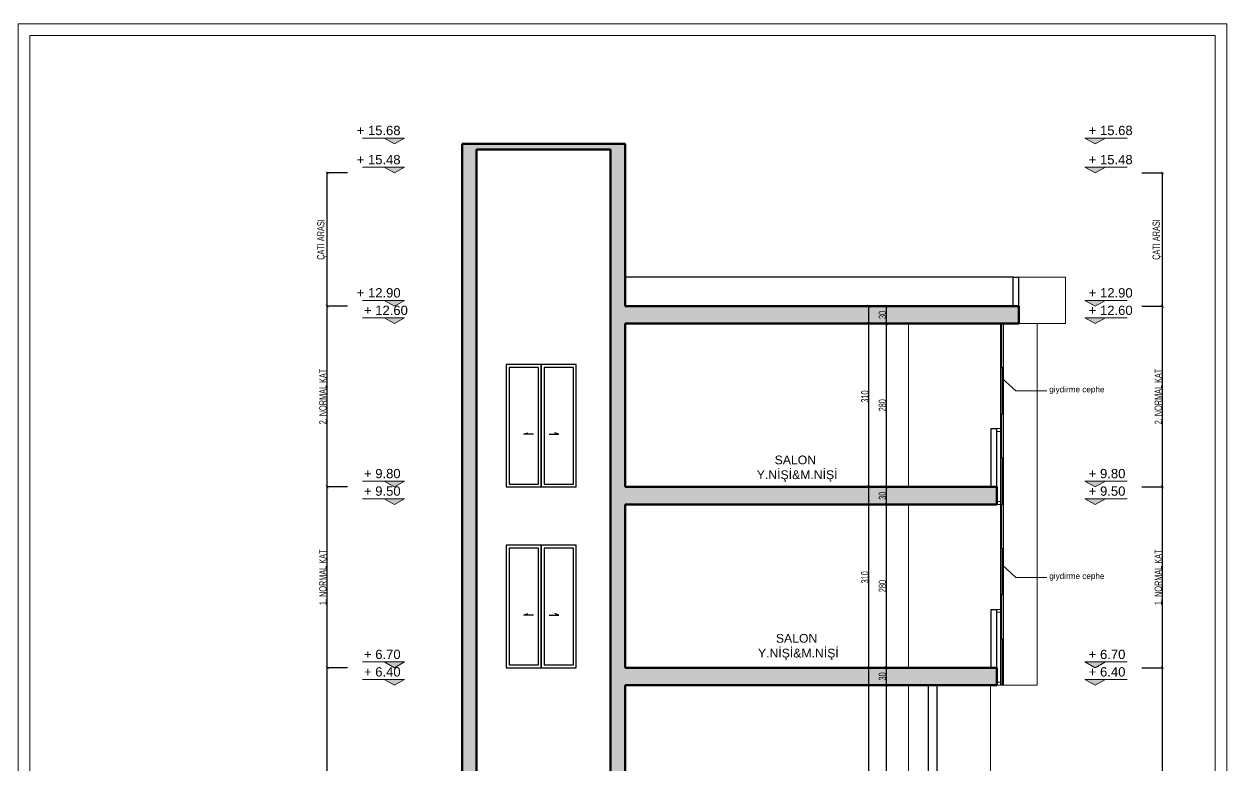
# Model space of a CAD drawing. Header units: millimetres. Extents: x 7519 to 33116, y -1769 to 3101.
# Drawn here: x 24051 to 26104, y 1832 to 3101 of the extents above; entities that cross this region are included whole.
import ezdxf

# ---------------------------------------------------------------- set-up
doc = ezdxf.new("R2010")
doc.units = ezdxf.units.MM
doc.layers.add('1', color=7, linetype='Continuous', true_color=0x4137a0)
for name, color, linetype, lineweight in [('iç ölçü x', 20, 'Continuous', 9), ('KAPI', 42, 'Continuous', 25), ('kesit duvar', 97, 'Continuous', 30), ('kesit ödşleme', 5, 'Continuous', 50)]:
    doc.layers.add(name, color=color, linetype=linetype, lineweight=lineweight)
doc.styles.get("Standard").update_dxf_attribs({"font": 'arial.ttf'})
doc.styles.add('UMUT İÇ ÖLÇÜ YAZISI', font='ARIALN.TTF', dxfattribs={"width": 0.7, "height": 12.5})
doc.dimstyles.new('UMUT İÇ ÖLÇÜ', dxfattribs={"dimtxt": 12.5, "dimasz": 5, "dimexe": 1.25, "dimexo": 0.625, "dimtad": 1, "dimtoh": 1, "dimdec": 0, "dimzin": 12, "dimtxsty": 'UMUT İÇ ÖLÇÜ YAZISI', "dimblk": 'ARCHTICK', "dimcen": 5, "dimclrd": 1, "dimclre": 2, "dimclrt": 3, "dimadec": 0, "dimazin": 0, "dimtfac": 1, "dimtdec": 0, "dimtix": 1, "dimtmove": 0, "dimatfit": 3, "dimldrblk": 'ARCHTICK', "dimfxl": 35, "dimfxlon": 1, "dimtfillclr": 256, "dimarcsym": 0})

# ---------------------------------------------------------------- blocks, each defined once
blk = doc.blocks.new('A$C255917EC')
at = {"layer": 'iç ölçü x'}
h = blk.add_hatch(color=256, dxfattribs=at)
h.dxf.hatch_style = 1
h.paths.add_polyline_path([(0, 0), (43.7, 24.5), (-43.7, 24.5)])
for p, q in [((0, 0), (-43.7, 24.5)), ((-43.7, 24.5), (137.2, 24.5)), ((0, 0), (43.7, 24.5))]:
    blk.add_line(p, q, dxfattribs=at)
blk = doc.blocks.new('_ArchTick')
at = {"color": 0, "linetype": 'ByBlock', "const_width": 0.15}
blk.add_lwpolyline([(-0.5, -0.5), (0.5, 0.5)], dxfattribs=at)
blk = doc.blocks.new('*D328')
at = {"layer": 'Defpoints', "color": 0, "transparency": 16777216}
for p in [(25888.1, 1996.8), (26003.4, 1996.8), (25888.1, 1326.8)]:
    blk.add_point(p, dxfattribs=at)
at = {"layer": 'iç ölçü x', "color": 2, "lineweight": -2, "transparency": 16777216}
for p, q in [((25968.4, 1996.8), (26004.7, 1996.8)), ((25968.4, 1326.8), (26004.7, 1326.8))]:
    blk.add_line(p, q, dxfattribs=at)
at = {"layer": 'iç ölçü x', "color": 1, "lineweight": -2, "transparency": 16777216}
blk.add_line((26003.4, 1326.8), (26003.4, 1996.8), dxfattribs=at)
at = {"layer": 'iç ölçü x', "color": 1, "lineweight": -2, "transparency": 16777216, "xscale": 5, "yscale": 5, "zscale": 5}
for p, rotation in [((26003.4, 1996.8), 90), ((26003.4, 1326.8), 270)]:
    blk.add_blockref('_ArchTick', p, dxfattribs=dict(at, rotation=rotation))
at = {"layer": 'iç ölçü x', "color": 3, "transparency": 16777216, "insert": (25995.2, 1661.8), "char_height": 12.5, "attachment_point": 5, "rotation": 90, "style": 'UMUT İÇ ÖLÇÜ YAZISI'}
blk.add_mtext('ZEMİN KAT', dxfattribs=at)
blk = doc.blocks.new('*D329')
at = {"layer": 'Defpoints', "color": 0, "transparency": 16777216}
for p in [(25888.1, 2306.8), (26003.4, 2306.8), (25888.1, 1996.8)]:
    blk.add_point(p, dxfattribs=at)
at = {"layer": 'iç ölçü x', "color": 2, "lineweight": -2, "transparency": 16777216}
for p, q in [((25968.4, 2306.8), (26004.7, 2306.8)), ((25968.4, 1996.8), (26004.7, 1996.8))]:
    blk.add_line(p, q, dxfattribs=at)
at = {"layer": 'iç ölçü x', "color": 1, "lineweight": -2, "transparency": 16777216}
blk.add_line((26003.4, 1996.8), (26003.4, 2306.8), dxfattribs=at)
at = {"layer": 'iç ölçü x', "color": 1, "lineweight": -2, "transparency": 16777216, "xscale": 5, "yscale": 5, "zscale": 5}
for p, rotation in [((26003.4, 2306.8), 90), ((26003.4, 1996.8), 270)]:
    blk.add_blockref('_ArchTick', p, dxfattribs=dict(at, rotation=rotation))
at = {"layer": 'iç ölçü x', "color": 3, "transparency": 16777216, "insert": (25996.4, 2151.8), "char_height": 12.5, "attachment_point": 5, "rotation": 90, "style": 'UMUT İÇ ÖLÇÜ YAZISI'}
blk.add_mtext('1. NORMAL KAT', dxfattribs=at)
blk = doc.blocks.new('*D330')
at = {"layer": 'Defpoints', "color": 0, "transparency": 16777216}
for p in [(25888.1, 2616.8), (26003.4, 2616.8), (25888.1, 2306.8)]:
    blk.add_point(p, dxfattribs=at)
at = {"layer": 'iç ölçü x', "color": 2, "lineweight": -2, "transparency": 16777216}
for p, q in [((25968.4, 2616.8), (26004.7, 2616.8)), ((25968.4, 2306.8), (26004.7, 2306.8))]:
    blk.add_line(p, q, dxfattribs=at)
at = {"layer": 'iç ölçü x', "color": 1, "lineweight": -2, "transparency": 16777216}
blk.add_line((26003.4, 2306.8), (26003.4, 2616.8), dxfattribs=at)
at = {"layer": 'iç ölçü x', "color": 1, "lineweight": -2, "transparency": 16777216, "xscale": 5, "yscale": 5, "zscale": 5}
for p, rotation in [((26003.4, 2616.8), 90), ((26003.4, 2306.8), 270)]:
    blk.add_blockref('_ArchTick', p, dxfattribs=dict(at, rotation=rotation))
at = {"layer": 'iç ölçü x', "color": 3, "transparency": 16777216, "insert": (25996.4, 2461.8), "char_height": 12.5, "attachment_point": 5, "rotation": 90, "style": 'UMUT İÇ ÖLÇÜ YAZISI'}
blk.add_mtext('2. NORMAL KAT', dxfattribs=at)
blk = doc.blocks.new('*D331')
at = {"layer": 'Defpoints', "color": 0, "transparency": 16777216}
for p in [(25888.1, 2845.2), (26003.4, 2845.2), (25888.1, 2616.8)]:
    blk.add_point(p, dxfattribs=at)
at = {"layer": 'iç ölçü x', "color": 2, "lineweight": -2, "transparency": 16777216}
for p, q in [((25968.4, 2845.2), (26004.7, 2845.2)), ((25968.4, 2616.8), (26004.7, 2616.8))]:
    blk.add_line(p, q, dxfattribs=at)
at = {"layer": 'iç ölçü x', "color": 1, "lineweight": -2, "transparency": 16777216}
blk.add_line((26003.4, 2616.8), (26003.4, 2845.2), dxfattribs=at)
at = {"layer": 'iç ölçü x', "color": 1, "lineweight": -2, "transparency": 16777216, "xscale": 5, "yscale": 5, "zscale": 5}
for p, rotation in [((26003.4, 2845.2), 90), ((26003.4, 2616.8), 270)]:
    blk.add_blockref('_ArchTick', p, dxfattribs=dict(at, rotation=rotation))
at = {"layer": 'iç ölçü x', "color": 3, "transparency": 16777216, "insert": (25994.7, 2731), "char_height": 12.5, "attachment_point": 5, "rotation": 90, "style": 'UMUT İÇ ÖLÇÜ YAZISI'}
blk.add_mtext('ÇATI ARASI ', dxfattribs=at)
blk = doc.blocks.new('*D343')
at = {"layer": 'Defpoints', "color": 0, "transparency": 16777216}
for p in [(24570.6, 1996.8), (24686, 1996.8), (24686, 1326.8)]:
    blk.add_point(p, dxfattribs=at)
at = {"layer": 'iç ölçü x', "color": 2, "lineweight": -2, "transparency": 16777216}
for p, q in [((24605.6, 1996.8), (24569.4, 1996.8)), ((24605.6, 1326.8), (24569.4, 1326.8))]:
    blk.add_line(p, q, dxfattribs=at)
at = {"layer": 'iç ölçü x', "color": 1, "lineweight": -2, "transparency": 16777216}
blk.add_line((24570.6, 1326.8), (24570.6, 1996.8), dxfattribs=at)
at = {"layer": 'iç ölçü x', "color": 1, "lineweight": -2, "transparency": 16777216, "xscale": 5, "yscale": 5, "zscale": 5}
for p, rotation in [((24570.6, 1996.8), 90), ((24570.6, 1326.8), 270)]:
    blk.add_blockref('_ArchTick', p, dxfattribs=dict(at, rotation=rotation))
at = {"layer": 'iç ölçü x', "color": 3, "transparency": 16777216, "insert": (24562.3, 1661.8), "char_height": 12.5, "attachment_point": 5, "rotation": 90, "style": 'UMUT İÇ ÖLÇÜ YAZISI'}
blk.add_mtext('ZEMİN KAT', dxfattribs=at)
blk = doc.blocks.new('*D344')
at = {"layer": 'Defpoints', "color": 0, "transparency": 16777216}
for p in [(24570.6, 2306.8), (24686, 2306.8), (24686, 1996.8)]:
    blk.add_point(p, dxfattribs=at)
at = {"layer": 'iç ölçü x', "color": 2, "lineweight": -2, "transparency": 16777216}
for p, q in [((24605.6, 2306.8), (24569.4, 2306.8)), ((24605.6, 1996.8), (24569.4, 1996.8))]:
    blk.add_line(p, q, dxfattribs=at)
at = {"layer": 'iç ölçü x', "color": 1, "lineweight": -2, "transparency": 16777216}
blk.add_line((24570.6, 1996.8), (24570.6, 2306.8), dxfattribs=at)
at = {"layer": 'iç ölçü x', "color": 1, "lineweight": -2, "transparency": 16777216, "xscale": 5, "yscale": 5, "zscale": 5}
for p, rotation in [((24570.6, 2306.8), 90), ((24570.6, 1996.8), 270)]:
    blk.add_blockref('_ArchTick', p, dxfattribs=dict(at, rotation=rotation))
at = {"layer": 'iç ölçü x', "color": 3, "transparency": 16777216, "insert": (24563.5, 2151.8), "char_height": 12.5, "attachment_point": 5, "rotation": 90, "style": 'UMUT İÇ ÖLÇÜ YAZISI'}
blk.add_mtext('1. NORMAL KAT', dxfattribs=at)
blk = doc.blocks.new('*D345')
at = {"layer": 'Defpoints', "color": 0, "transparency": 16777216}
for p in [(24570.6, 2616.8), (24686, 2616.8), (24686, 2306.8)]:
    blk.add_point(p, dxfattribs=at)
at = {"layer": 'iç ölçü x', "color": 2, "lineweight": -2, "transparency": 16777216}
for p, q in [((24605.6, 2616.8), (24569.4, 2616.8)), ((24605.6, 2306.8), (24569.4, 2306.8))]:
    blk.add_line(p, q, dxfattribs=at)
at = {"layer": 'iç ölçü x', "color": 1, "lineweight": -2, "transparency": 16777216}
blk.add_line((24570.6, 2306.8), (24570.6, 2616.8), dxfattribs=at)
at = {"layer": 'iç ölçü x', "color": 1, "lineweight": -2, "transparency": 16777216, "xscale": 5, "yscale": 5, "zscale": 5}
for p, rotation in [((24570.6, 2616.8), 90), ((24570.6, 2306.8), 270)]:
    blk.add_blockref('_ArchTick', p, dxfattribs=dict(at, rotation=rotation))
at = {"layer": 'iç ölçü x', "color": 3, "transparency": 16777216, "insert": (24563.5, 2461.8), "char_height": 12.5, "attachment_point": 5, "rotation": 90, "style": 'UMUT İÇ ÖLÇÜ YAZISI'}
blk.add_mtext('2. NORMAL KAT', dxfattribs=at)
blk = doc.blocks.new('*D346')
at = {"layer": 'Defpoints', "color": 0, "transparency": 16777216}
for p in [(24570.6, 2845.2), (24686, 2845.2), (24686, 2616.8)]:
    blk.add_point(p, dxfattribs=at)
at = {"layer": 'iç ölçü x', "color": 2, "lineweight": -2, "transparency": 16777216}
for p, q in [((24605.6, 2845.2), (24569.4, 2845.2)), ((24605.6, 2616.8), (24569.4, 2616.8))]:
    blk.add_line(p, q, dxfattribs=at)
at = {"layer": 'iç ölçü x', "color": 1, "lineweight": -2, "transparency": 16777216}
blk.add_line((24570.6, 2616.8), (24570.6, 2845.2), dxfattribs=at)
at = {"layer": 'iç ölçü x', "color": 1, "lineweight": -2, "transparency": 16777216, "xscale": 5, "yscale": 5, "zscale": 5}
for p, rotation in [((24570.6, 2845.2), 90), ((24570.6, 2616.8), 270)]:
    blk.add_blockref('_ArchTick', p, dxfattribs=dict(at, rotation=rotation))
at = {"layer": 'iç ölçü x', "color": 3, "transparency": 16777216, "insert": (24561.8, 2731), "char_height": 12.5, "attachment_point": 5, "rotation": 90, "style": 'UMUT İÇ ÖLÇÜ YAZISI'}
blk.add_mtext('ÇATI ARASI ', dxfattribs=at)
blk = doc.blocks.new('*D481')
at = {"layer": 'Defpoints', "color": 0, "transparency": 16777216}
for p in [(25530.1, 1966.8), (25567.8, 1966.8), (25567.8, 1326.8)]:
    blk.add_point(p, dxfattribs=at)
at = {"layer": 'iç ölçü x', "color": 2, "lineweight": -2, "transparency": 16777216}
for p, q in [((25565.1, 1966.8), (25528.9, 1966.8)), ((25565.1, 1326.8), (25528.9, 1326.8))]:
    blk.add_line(p, q, dxfattribs=at)
at = {"layer": 'iç ölçü x', "color": 1, "lineweight": -2, "transparency": 16777216}
blk.add_line((25530.1, 1326.8), (25530.1, 1966.8), dxfattribs=at)
at = {"layer": 'iç ölçü x', "color": 1, "lineweight": -2, "transparency": 16777216, "xscale": 5, "yscale": 5, "zscale": 5}
for p, rotation in [((25530.1, 1966.8), 90), ((25530.1, 1326.8), 270)]:
    blk.add_blockref('_ArchTick', p, dxfattribs=dict(at, rotation=rotation))
at = {"layer": 'iç ölçü x', "color": 3, "transparency": 16777216, "insert": (25523.1, 1646.8), "char_height": 12.5, "attachment_point": 5, "rotation": 90, "style": 'UMUT İÇ ÖLÇÜ YAZISI'}
blk.add_mtext('640', dxfattribs=at)
blk = doc.blocks.new('*D482')
at = {"layer": 'Defpoints', "color": 0, "transparency": 16777216}
for p in [(25530.1, 1996.8), (25567.8, 1996.8), (25567.8, 1966.8)]:
    blk.add_point(p, dxfattribs=at)
at = {"layer": 'iç ölçü x', "color": 2, "lineweight": -2, "transparency": 16777216}
for p, q in [((25565.1, 1996.8), (25528.9, 1996.8)), ((25565.1, 1966.8), (25528.9, 1966.8))]:
    blk.add_line(p, q, dxfattribs=at)
at = {"layer": 'iç ölçü x', "color": 1, "lineweight": -2, "transparency": 16777216}
blk.add_line((25530.1, 1966.8), (25530.1, 1996.8), dxfattribs=at)
at = {"layer": 'iç ölçü x', "color": 1, "lineweight": -2, "transparency": 16777216, "xscale": 5, "yscale": 5, "zscale": 5}
for p, rotation in [((25530.1, 1996.8), 90), ((25530.1, 1966.8), 270)]:
    blk.add_blockref('_ArchTick', p, dxfattribs=dict(at, rotation=rotation))
at = {"layer": 'iç ölçü x', "color": 3, "transparency": 16777216, "insert": (25523.1, 1981.8), "char_height": 12.5, "attachment_point": 5, "rotation": 90, "style": 'UMUT İÇ ÖLÇÜ YAZISI'}
blk.add_mtext('30', dxfattribs=at)
blk = doc.blocks.new('*D483')
at = {"layer": 'Defpoints', "color": 0, "transparency": 16777216}
for p in [(25530.1, 2276.8), (25567.8, 2276.8), (25567.8, 1996.8)]:
    blk.add_point(p, dxfattribs=at)
at = {"layer": 'iç ölçü x', "color": 2, "lineweight": -2, "transparency": 16777216}
for p, q in [((25565.1, 2276.8), (25528.9, 2276.8)), ((25565.1, 1996.8), (25528.9, 1996.8))]:
    blk.add_line(p, q, dxfattribs=at)
at = {"layer": 'iç ölçü x', "color": 1, "lineweight": -2, "transparency": 16777216}
blk.add_line((25530.1, 1996.8), (25530.1, 2276.8), dxfattribs=at)
at = {"layer": 'iç ölçü x', "color": 1, "lineweight": -2, "transparency": 16777216, "xscale": 5, "yscale": 5, "zscale": 5}
for p, rotation in [((25530.1, 2276.8), 90), ((25530.1, 1996.8), 270)]:
    blk.add_blockref('_ArchTick', p, dxfattribs=dict(at, rotation=rotation))
at = {"layer": 'iç ölçü x', "color": 3, "transparency": 16777216, "insert": (25523.1, 2136.8), "char_height": 12.5, "attachment_point": 5, "rotation": 90, "style": 'UMUT İÇ ÖLÇÜ YAZISI'}
blk.add_mtext('280', dxfattribs=at)
blk = doc.blocks.new('*D484')
at = {"layer": 'Defpoints', "color": 0, "transparency": 16777216}
for p in [(25530.1, 2306.8), (25567.8, 2306.8), (25567.8, 2276.8)]:
    blk.add_point(p, dxfattribs=at)
at = {"layer": 'iç ölçü x', "color": 2, "lineweight": -2, "transparency": 16777216}
for p, q in [((25565.1, 2306.8), (25528.9, 2306.8)), ((25565.1, 2276.8), (25528.9, 2276.8))]:
    blk.add_line(p, q, dxfattribs=at)
at = {"layer": 'iç ölçü x', "color": 1, "lineweight": -2, "transparency": 16777216}
blk.add_line((25530.1, 2276.8), (25530.1, 2306.8), dxfattribs=at)
at = {"layer": 'iç ölçü x', "color": 1, "lineweight": -2, "transparency": 16777216, "xscale": 5, "yscale": 5, "zscale": 5}
for p, rotation in [((25530.1, 2306.8), 90), ((25530.1, 2276.8), 270)]:
    blk.add_blockref('_ArchTick', p, dxfattribs=dict(at, rotation=rotation))
at = {"layer": 'iç ölçü x', "color": 3, "transparency": 16777216, "insert": (25523.1, 2291.8), "char_height": 12.5, "attachment_point": 5, "rotation": 90, "style": 'UMUT İÇ ÖLÇÜ YAZISI'}
blk.add_mtext('30', dxfattribs=at)
blk = doc.blocks.new('*D485')
at = {"layer": 'Defpoints', "color": 0, "transparency": 16777216}
for p in [(25530.1, 2586.8), (25567.8, 2586.8), (25567.8, 2306.8)]:
    blk.add_point(p, dxfattribs=at)
at = {"layer": 'iç ölçü x', "color": 2, "lineweight": -2, "transparency": 16777216}
for p, q in [((25565.1, 2586.8), (25528.9, 2586.8)), ((25565.1, 2306.8), (25528.9, 2306.8))]:
    blk.add_line(p, q, dxfattribs=at)
at = {"layer": 'iç ölçü x', "color": 1, "lineweight": -2, "transparency": 16777216}
blk.add_line((25530.1, 2306.8), (25530.1, 2586.8), dxfattribs=at)
at = {"layer": 'iç ölçü x', "color": 1, "lineweight": -2, "transparency": 16777216, "xscale": 5, "yscale": 5, "zscale": 5}
for p, rotation in [((25530.1, 2586.8), 90), ((25530.1, 2306.8), 270)]:
    blk.add_blockref('_ArchTick', p, dxfattribs=dict(at, rotation=rotation))
at = {"layer": 'iç ölçü x', "color": 3, "transparency": 16777216, "insert": (25523.1, 2446.8), "char_height": 12.5, "attachment_point": 5, "rotation": 90, "style": 'UMUT İÇ ÖLÇÜ YAZISI'}
blk.add_mtext('280', dxfattribs=at)
blk = doc.blocks.new('*D486')
at = {"layer": 'Defpoints', "color": 0, "transparency": 16777216}
for p in [(25530.1, 2616.8), (25564.2, 2616.8), (25567.8, 2586.8)]:
    blk.add_point(p, dxfattribs=at)
at = {"layer": 'iç ölçü x', "color": 2, "lineweight": -2, "transparency": 16777216}
for p, q in [((25563.6, 2616.8), (25528.9, 2616.8)), ((25565.1, 2586.8), (25528.9, 2586.8))]:
    blk.add_line(p, q, dxfattribs=at)
at = {"layer": 'iç ölçü x', "color": 1, "lineweight": -2, "transparency": 16777216}
blk.add_line((25530.1, 2586.8), (25530.1, 2616.8), dxfattribs=at)
at = {"layer": 'iç ölçü x', "color": 1, "lineweight": -2, "transparency": 16777216, "xscale": 5, "yscale": 5, "zscale": 5}
for p, rotation in [((25530.1, 2616.8), 90), ((25530.1, 2586.8), 270)]:
    blk.add_blockref('_ArchTick', p, dxfattribs=dict(at, rotation=rotation))
at = {"layer": 'iç ölçü x', "color": 3, "transparency": 16777216, "insert": (25523.1, 2601.8), "char_height": 12.5, "attachment_point": 5, "rotation": 90, "style": 'UMUT İÇ ÖLÇÜ YAZISI'}
blk.add_mtext('30', dxfattribs=at)
blk = doc.blocks.new('*D488')
at = {"layer": 'Defpoints', "color": 0, "transparency": 16777216}
for p in [(25500.1, 1996.8), (25514.7, 1996.8), (25520.8, 1326.8)]:
    blk.add_point(p, dxfattribs=at)
at = {"layer": 'iç ölçü x', "color": 2, "lineweight": -2, "transparency": 16777216}
for p, q in [((25514, 1996.8), (25498.9, 1996.8)), ((25520.1, 1326.8), (25498.9, 1326.8))]:
    blk.add_line(p, q, dxfattribs=at)
at = {"layer": 'iç ölçü x', "color": 1, "lineweight": -2, "transparency": 16777216}
blk.add_line((25500.1, 1326.8), (25500.1, 1996.8), dxfattribs=at)
at = {"layer": 'iç ölçü x', "color": 1, "lineweight": -2, "transparency": 16777216, "xscale": 5, "yscale": 5, "zscale": 5}
for p, rotation in [((25500.1, 1996.8), 90), ((25500.1, 1326.8), 270)]:
    blk.add_blockref('_ArchTick', p, dxfattribs=dict(at, rotation=rotation))
at = {"layer": 'iç ölçü x', "color": 3, "transparency": 16777216, "insert": (25493.1, 1661.8), "char_height": 12.5, "attachment_point": 5, "rotation": 90, "style": 'UMUT İÇ ÖLÇÜ YAZISI'}
blk.add_mtext('670', dxfattribs=at)
blk = doc.blocks.new('*D489')
at = {"layer": 'Defpoints', "color": 0, "transparency": 16777216}
for p in [(25500.1, 2306.8), (25520.5, 2306.8), (25514.7, 1996.8)]:
    blk.add_point(p, dxfattribs=at)
at = {"layer": 'iç ölçü x', "color": 2, "lineweight": -2, "transparency": 16777216}
for p, q in [((25519.9, 2306.8), (25498.9, 2306.8)), ((25514, 1996.8), (25498.9, 1996.8))]:
    blk.add_line(p, q, dxfattribs=at)
at = {"layer": 'iç ölçü x', "color": 1, "lineweight": -2, "transparency": 16777216}
blk.add_line((25500.1, 1996.8), (25500.1, 2306.8), dxfattribs=at)
at = {"layer": 'iç ölçü x', "color": 1, "lineweight": -2, "transparency": 16777216, "xscale": 5, "yscale": 5, "zscale": 5}
for p, rotation in [((25500.1, 2306.8), 90), ((25500.1, 1996.8), 270)]:
    blk.add_blockref('_ArchTick', p, dxfattribs=dict(at, rotation=rotation))
at = {"layer": 'iç ölçü x', "color": 3, "transparency": 16777216, "insert": (25493.1, 2151.8), "char_height": 12.5, "attachment_point": 5, "rotation": 90, "style": 'UMUT İÇ ÖLÇÜ YAZISI'}
blk.add_mtext('310', dxfattribs=at)
blk = doc.blocks.new('*D490')
at = {"layer": 'Defpoints', "color": 0, "transparency": 16777216}
for p in [(25500.1, 2616.8), (25503.8, 2616.8), (25520.5, 2306.8)]:
    blk.add_point(p, dxfattribs=at)
at = {"layer": 'iç ölçü x', "color": 2, "lineweight": -2, "transparency": 16777216}
for p, q in [((25503.2, 2616.8), (25498.9, 2616.8)), ((25519.9, 2306.8), (25498.9, 2306.8))]:
    blk.add_line(p, q, dxfattribs=at)
at = {"layer": 'iç ölçü x', "color": 1, "lineweight": -2, "transparency": 16777216}
blk.add_line((25500.1, 2306.8), (25500.1, 2616.8), dxfattribs=at)
at = {"layer": 'iç ölçü x', "color": 1, "lineweight": -2, "transparency": 16777216, "xscale": 5, "yscale": 5, "zscale": 5}
for p, rotation in [((25500.1, 2616.8), 90), ((25500.1, 2306.8), 270)]:
    blk.add_blockref('_ArchTick', p, dxfattribs=dict(at, rotation=rotation))
at = {"layer": 'iç ölçü x', "color": 3, "transparency": 16777216, "insert": (25493.1, 2461.8), "char_height": 12.5, "attachment_point": 5, "rotation": 90, "style": 'UMUT İÇ ÖLÇÜ YAZISI'}
blk.add_mtext('310', dxfattribs=at)

msp = doc.modelspace()

# ---------------------------------------------------------------- hatches: boundary and pattern name
at = {"layer": '1'}
h = msp.add_hatch(dxfattribs=at)
h.set_pattern_fill('ANSI33', color=256)
h.set_pattern_definition([(45, (-20204.8364, 0), (-4.4901281, 4.4901281), []), (45, (-20200.346, 0), (-4.4901281, 4.4901281), [3.175, -1.5875])])
h.paths.add_polyline_path([(25617.289, 1296.767), (25617.289, 1326.767), (25082.011, 1326.767), (25082.011, 1966.767), (25719.506, 1966.767), (25719.506, 1971.767), (25719.506, 1996.767), (25082.011, 1996.767), (25082.011, 2276.767), (25719.506, 2276.767), (25719.506, 2306.767), (25082.011, 2306.767), (25082.011, 2586.767), (25757.289, 2586.767), (25757.289, 2616.767), (25082.011, 2616.767), (25082.011, 2895.205), (24802.011, 2895.205), (24802.011, 2616.767), (24802.011, 1276.767), (24303.842, 1276.767), (24303.842, 896.767), (24802.011, 896.767), (24802.011, 781.767), (25082.011, 781.767), (25082.011, 896.767), (25617.289, 896.767)])
h.paths.add_polyline_path([(25082.011, 956.767), (25082.011, 1296.767), (25597.289, 1296.767), (25597.289, 956.767)], flags=16)
h.paths.add_polyline_path([(25057.011, 806.767), (24827.011, 806.767), (24827.011, 2616.767), (24827.011, 2885.205), (25057.011, 2885.205), (25057.011, 2616.767)], flags=16)
h.paths.add_polyline_path([(24997.991, 956.767), (24937.989, 956.767), (24877.986, 956.767), (24877.986, 1166.767), (24937.989, 1166.767), (24997.991, 1166.767)], flags=0)
h.paths.add_polyline_path([(24992.991, 961.767), (24942.989, 961.767), (24942.989, 1161.767), (24992.991, 1161.767)], flags=0)
h.paths.add_polyline_path([(24932.989, 961.767), (24882.986, 961.767), (24882.986, 1161.767), (24932.989, 1161.767)], flags=0)
h.paths.add_polyline_path([(24802.011, 956.767), (24329.304, 956.767), (24329.304, 1246.767), (24802.011, 1246.767)], flags=16)
h.paths.add_polyline_path([(24703.449, 966.554), (24685.978, 956.767), (24668.507, 966.554)], flags=0)
h.paths.add_polyline_path([(24997.991, 1416.767), (24937.989, 1416.767), (24877.986, 1416.767), (24877.986, 1626.767), (24937.989, 1626.767), (24997.991, 1626.767)], flags=0)
h.paths.add_polyline_path([(24992.991, 1421.767), (24942.989, 1421.767), (24942.989, 1621.767), (24992.991, 1621.767)], flags=0)
h.paths.add_polyline_path([(24932.989, 1421.767), (24882.986, 1421.767), (24882.986, 1621.767), (24932.989, 1621.767)], flags=0)
h.paths.add_polyline_path([(24997.991, 1996.767), (24937.989, 1996.767), (24877.986, 1996.767), (24877.986, 2206.767), (24937.989, 2206.767), (24997.991, 2206.767)], flags=0)
h.paths.add_polyline_path([(24992.991, 2001.767), (24942.989, 2001.767), (24942.989, 2201.767), (24992.991, 2201.767)], flags=0)
h.paths.add_polyline_path([(24932.989, 2001.767), (24882.986, 2001.767), (24882.986, 2201.767), (24932.989, 2201.767)], flags=0)
h.paths.add_polyline_path([(24997.991, 2306.767), (24937.989, 2306.767), (24877.986, 2306.767), (24877.986, 2516.767), (24937.989, 2516.767), (24997.991, 2516.767)], flags=0)
h.paths.add_polyline_path([(24992.991, 2311.767), (24942.989, 2311.767), (24942.989, 2511.767), (24992.991, 2511.767)], flags=0)
h.paths.add_polyline_path([(24932.989, 2311.767), (24882.986, 2311.767), (24882.986, 2511.767), (24932.989, 2511.767)], flags=0)
h.paths.add_polyline_path([(24576.563, 1104.955), (24576.563, 1178.024), (24550.539, 1178.024), (24550.539, 1104.955)], flags=8)
h.paths.add_polyline_path([(25536.07, 2593.115), (25536.07, 2610.515), (25510.047, 2610.515), (25510.047, 2593.115)], flags=24)
h.paths.add_polyline_path([(25536.07, 2283.115), (25536.07, 2300.515), (25510.047, 2300.515), (25510.047, 2283.115)], flags=24)
h.paths.add_polyline_path([(25536.07, 1973.115), (25536.07, 1990.515), (25510.047, 1990.515), (25510.047, 1973.115)], flags=24)
h.paths.add_polyline_path([(25536.07, 1115.328), (25536.07, 1138.302), (25510.047, 1138.302), (25510.047, 1115.328)], flags=8)
h.paths.add_polyline_path([(25536.07, 1303.115), (25536.07, 1320.515), (25510.047, 1320.515), (25510.047, 1303.115)], flags=24)
h.paths.add_polyline_path([(25506.07, 1130.328), (25506.07, 1153.302), (25480.047, 1153.302), (25480.047, 1130.328)], flags=8)
h.paths.add_polyline_path([(24838.521, 819.476), (25043.313, 819.476), (25043.313, 846.887), (24838.521, 846.887)], flags=8)
h.paths.add_polyline_path([(24634.839, 961.696), (24760.875, 961.696), (24760.875, 993.161), (24634.839, 993.161)], flags=8)

# ---------------------------------------------------------------- linework, layer by layer
at = {"layer": 'iç ölçü x'}
for p, q in [((25757.289, 2666.767), (25837.289, 2666.767)), ((25837.289, 2666.767), (25837.289, 2586.767)), ((25567.781, 2586.767), (25567.781, 2306.767)), ((25725.615, 2276.767), (25725.615, 2586.767)), ((25727.115, 2511.405), (25727.115, 2586.767)), ((25728.115, 2431.767), (25728.115, 2586.767)), ((25730.615, 2586.767), (25730.615, 2276.767)), ((25837.289, 2586.767), (25757.289, 2586.767)), ((25788.398, 2276.767), (25788.398, 2586.767)), ((25725.615, 2511.405), (25730.615, 2511.405)), ((25729.115, 2431.767), (25729.115, 2511.405)), ((25728.115, 2493.511), (25751.87, 2471.486)), ((25751.87, 2471.486), (25804.941, 2471.486)), ((25725.615, 2431.767), (25730.615, 2431.767)), ((25727.115, 2356.405), (25727.115, 2431.767)), ((25728.115, 2276.767), (25728.115, 2431.767)), ((25719.506, 2406.767), (25725.615, 2406.767)), ((25719.506, 2401.767), (25725.615, 2401.767)), ((25725.615, 2356.405), (25730.615, 2356.405)), ((25729.115, 2276.767), (25729.115, 2356.405)), ((25788.398, 1966.767), (25788.398, 2306.767)), ((25719.506, 2281.767), (25725.615, 2281.767)), ((25567.781, 2276.767), (25567.781, 1996.767)), ((25719.506, 2276.767), (25725.615, 2276.767)), ((25725.615, 1966.767), (25725.615, 2276.767)), ((25727.115, 2201.405), (25727.115, 2276.767)), ((25727.115, 2276.767), (25729.115, 2276.767)), ((25728.115, 2121.767), (25728.115, 2276.767)), ((25730.615, 2276.767), (25730.615, 1966.767)), ((25725.615, 2201.405), (25730.615, 2201.405)), ((25729.115, 2121.767), (25729.115, 2201.405)), ((25728.115, 2173.511), (25751.87, 2151.486)), ((25751.87, 2151.486), (25804.941, 2151.486)), ((25725.615, 2121.767), (25730.615, 2121.767)), ((25727.115, 2046.405), (25727.115, 2121.767)), ((25728.115, 1966.767), (25728.115, 2121.767)), ((25719.506, 2096.767), (25725.615, 2096.767)), ((25719.506, 2091.767), (25725.615, 2091.767)), ((25725.615, 2046.405), (25730.615, 2046.405)), ((25729.115, 1966.767), (25729.115, 2046.405)), ((25719.506, 1971.767), (25725.615, 1971.767)), ((25567.781, 1966.767), (25567.781, 1326.767)), ((25708.398, 1326.767), (25708.398, 1966.767)), ((25719.506, 1966.767), (25725.615, 1966.767)), ((25719.506, 1966.767), (25788.398, 1966.767))]:
    msp.add_line(p, q, dxfattribs=at)
for points in [[(24040.612, 684.072), (26114.007, 684.072), (26114.007, 3100.74), (24040.612, 3100.74)], [(24060.612, 704.072), (26094.007, 704.072), (26094.007, 3080.74), (24060.612, 3080.74)]]:
    msp.add_lwpolyline(points, close=True, dxfattribs=at)
at = {"layer": 'KAPI'}
for p, q in [((24937.989, 2516.767), (24937.989, 2306.767)), ((24908.153, 2397.007), (24915.009, 2399.743)), ((24924.435, 2397.007), (24908.153, 2397.007)), ((24951.542, 2397.007), (24967.825, 2397.007)), ((24967.825, 2397.007), (24960.969, 2399.743)), ((24937.989, 2206.767), (24937.989, 1996.767)), ((24908.153, 2087.007), (24915.009, 2089.743)), ((24924.435, 2087.007), (24908.153, 2087.007)), ((24951.542, 2087.007), (24967.825, 2087.007)), ((24967.825, 2087.007), (24960.969, 2089.743))]:
    msp.add_line(p, q, dxfattribs=at)
for points in [[(24937.989, 2516.767), (24877.986, 2516.767), (24877.986, 2306.767), (24937.989, 2306.767)], [(24932.989, 2511.767), (24882.986, 2511.767), (24882.986, 2311.767), (24932.989, 2311.767)], [(24997.991, 2516.767), (24937.989, 2516.767), (24937.989, 2306.767), (24997.991, 2306.767)], [(24992.991, 2511.767), (24942.989, 2511.767), (24942.989, 2311.767), (24992.991, 2311.767)], [(24937.989, 2206.767), (24877.986, 2206.767), (24877.986, 1996.767), (24937.989, 1996.767)], [(24932.989, 2201.767), (24882.986, 2201.767), (24882.986, 2001.767), (24932.989, 2001.767)], [(24997.991, 2206.767), (24937.989, 2206.767), (24937.989, 1996.767), (24997.991, 1996.767)], [(24992.991, 2201.767), (24942.989, 2201.767), (24942.989, 2001.767), (24992.991, 2001.767)]]:
    msp.add_lwpolyline(points, close=True, dxfattribs=at)
at = {"layer": 'kesit duvar'}
for p, q in [((25747.289, 2666.767), (25082.011, 2666.767)), ((25747.289, 2666.767), (25757.289, 2666.767)), ((25747.289, 2616.767), (25747.289, 2666.767)), ((25757.289, 2616.767), (25757.289, 2666.767)), ((25709.506, 2406.767), (25719.506, 2406.767)), ((25709.506, 2306.767), (25709.506, 2406.767)), ((25719.506, 2306.767), (25719.506, 2406.767)), ((25709.506, 2096.767), (25719.506, 2096.767)), ((25709.506, 1996.767), (25709.506, 2096.767)), ((25719.506, 1996.767), (25719.506, 2096.767)), ((25602.289, 1726.767), (25602.289, 1966.767)), ((25617.289, 1726.767), (25617.289, 1966.767))]:
    msp.add_line(p, q, dxfattribs=at)
at = {"layer": 'kesit ödşleme'}
for p, q in [((24802.011, 2895.205), (24802.011, 2616.767)), ((24802.011, 2895.205), (25082.011, 2895.205)), ((24827.011, 2885.205), (24827.011, 2616.767)), ((24827.011, 2885.205), (25057.011, 2885.205)), ((25057.011, 2885.205), (25057.011, 2616.767)), ((25082.011, 2895.205), (25082.011, 2616.767)), ((24802.011, 1276.767), (24802.011, 2616.767)), ((24827.011, 806.767), (24827.011, 2616.767)), ((25057.011, 806.767), (25057.011, 2616.767)), ((25082.011, 2616.767), (25757.289, 2616.767)), ((25757.289, 2586.767), (25757.289, 2616.767)), ((25082.011, 2586.767), (25757.289, 2586.767)), ((25082.011, 2306.767), (25082.011, 2586.767)), ((25082.011, 2306.767), (25719.506, 2306.767)), ((25719.506, 2276.767), (25719.506, 2306.767)), ((25082.011, 2276.767), (25719.506, 2276.767)), ((25082.011, 1996.767), (25082.011, 2276.767)), ((25082.011, 1996.767), (25719.506, 1996.767)), ((25719.506, 1966.767), (25719.506, 1996.767)), ((25082.011, 1966.767), (25719.506, 1966.767)), ((25082.011, 1326.767), (25082.011, 1966.767))]:
    msp.add_line(p, q, dxfattribs=at)

# ---------------------------------------------------------------- block references
at = {"layer": 'iç ölçü x', "yscale": 0.4, "zscale": 0.4}
for p, xscale in [((24685.978, 2895.205), -0.4), ((25888.07, 2895.205), 0.4), ((24685.978, 2845.205), -0.4), ((25888.07, 2845.205), 0.4), ((24685.978, 2616.767), -0.4), ((25888.07, 2616.767), 0.4), ((24685.978, 2586.767), -0.4), ((25888.07, 2586.767), 0.4), ((24685.978, 2306.767), -0.4), ((25888.07, 2306.767), 0.4), ((24685.978, 2276.767), -0.4), ((25888.07, 2276.767), 0.4), ((24685.978, 1996.767), -0.4), ((25888.07, 1996.767), 0.4), ((24685.978, 1966.767), -0.4), ((25888.07, 1966.767), 0.4)]:
    msp.add_blockref('A$C255917EC', p, dxfattribs=dict(at, xscale=xscale))

# ---------------------------------------------------------------- texts
for s, p in [('SALON', (25338.303, 2345.558)), ('Y.NİŞİ&M.NİŞİ', (25307.629, 2320.214)), ('SALON', (25340.386, 2039.643)), ('Y.NİŞİ&M.NİŞİ', (25309.711, 2014.3))]:
    msp.add_text(s, height=15).set_placement(p)
at = {"layer": 'iç ölçü x'}
for s, height, p in [('+ 15.68', 16, (24621.42, 2910.082)), ('+ 15.68', 16, (25877.169, 2910.082)), ('+ 15.48', 16, (24621.42, 2860.082)), ('+ 15.48', 16, (25877.169, 2860.082)), ('+ 12.90', 16, (24621.508, 2631.644)), ('+ 12.90', 16, (25877.169, 2631.644)), ('+ 12.60', 16, (24633.939, 2601.644)), ('+ 12.60', 16, (25877.169, 2601.644)), ('giydirme cephe', 10, (25809.334, 2469.01)), ('+ 9.80', 16, (24633.939, 2321.644)), ('+ 9.80', 16, (25877.169, 2321.644)), ('+ 9.50', 16, (24633.939, 2291.644)), ('+ 9.50', 16, (25877.169, 2291.644)), ('giydirme cephe', 10, (25809.334, 2149.01)), ('+ 6.70', 16, (24633.939, 2011.644)), ('+ 6.70', 16, (25877.169, 2011.644)), ('+ 6.40', 16, (24633.939, 1981.644)), ('+ 6.40', 16, (25877.169, 1981.644))]:
    msp.add_text(s, height=height, dxfattribs=at).set_placement(p)

# ---------------------------------------------------------------- dimensions: what is measured, and where the dimension line sits
for base, p1, p2, text, picture, middle in [((24570.601, 2845.205), (24685.978, 2616.767), (24685.978, 2845.205), 'ÇATI ARASI ', '*D346', (24561.824, 2730.986)), ((26003.448, 2845.205), (25888.07, 2616.767), (25888.07, 2845.205), 'ÇATI ARASI ', '*D331', (25994.671, 2730.986)), ((24570.601, 2616.767), (24685.978, 2306.767), (24685.978, 2616.767), '2. NORMAL KAT', '*D345', (24563.508, 2461.767)), ((26003.448, 2616.767), (25888.07, 2306.767), (25888.07, 2616.767), '2. NORMAL KAT', '*D330', (25996.355, 2461.767)), ((24570.601, 2306.767), (24685.978, 1996.767), (24685.978, 2306.767), '1. NORMAL KAT', '*D344', (24563.508, 2151.767)), ((26003.448, 2306.767), (25888.07, 1996.767), (25888.07, 2306.767), '1. NORMAL KAT', '*D329', (25996.355, 2151.767)), ((24570.601, 1996.767), (24685.978, 1326.767), (24685.978, 1996.767), 'ZEMİN KAT', '*D343', (24562.34, 1661.767)), ((26003.448, 1996.767), (25888.07, 1326.767), (25888.07, 1996.767), 'ZEMİN KAT', '*D328', (25995.187, 1661.767))]:
    dim = msp.add_linear_dim(base=base, p1=p1, p2=p2, angle=90, text=text, dimstyle='UMUT İÇ ÖLÇÜ', override={"dimtmove": 1}, dxfattribs=at)
    dim.commit()
    dim.dimension.update_dxf_attribs({"geometry": picture, "text_midpoint": middle})
for base, p1, p2, picture, middle in [((25500.109, 2616.767), (25520.521, 2306.767), (25503.813, 2616.767), '*D490', (25493.101, 2461.767)), ((25530.109, 2616.767), (25567.781, 2586.767), (25564.187, 2616.767), '*D486', (25523.101, 2601.767)), ((25530.109, 2586.767), (25567.781, 2306.767), (25567.781, 2586.767), '*D485', (25523.101, 2446.767)), ((25500.109, 2306.767), (25514.669, 1996.767), (25520.521, 2306.767), '*D489', (25493.101, 2151.767)), ((25530.109, 2306.767), (25567.781, 2276.767), (25567.781, 2306.767), '*D484', (25523.101, 2291.767)), ((25530.109, 2276.767), (25567.781, 1996.767), (25567.781, 2276.767), '*D483', (25523.101, 2136.767)), ((25500.109, 1996.767), (25520.769, 1326.767), (25514.669, 1996.767), '*D488', (25493.101, 1661.767)), ((25530.109, 1996.767), (25567.781, 1966.767), (25567.781, 1996.767), '*D482', (25523.101, 1981.767)), ((25530.109, 1966.767), (25567.781, 1326.767), (25567.781, 1966.767), '*D481', (25523.101, 1646.767))]:
    dim = msp.add_linear_dim(base=base, p1=p1, p2=p2, angle=90, dimstyle='UMUT İÇ ÖLÇÜ', override={"dimtmove": 1}, dxfattribs=at)
    dim.commit()
    dim.dimension.update_dxf_attribs({"geometry": picture, "text_midpoint": middle})

doc.saveas('drawing.dxf')
